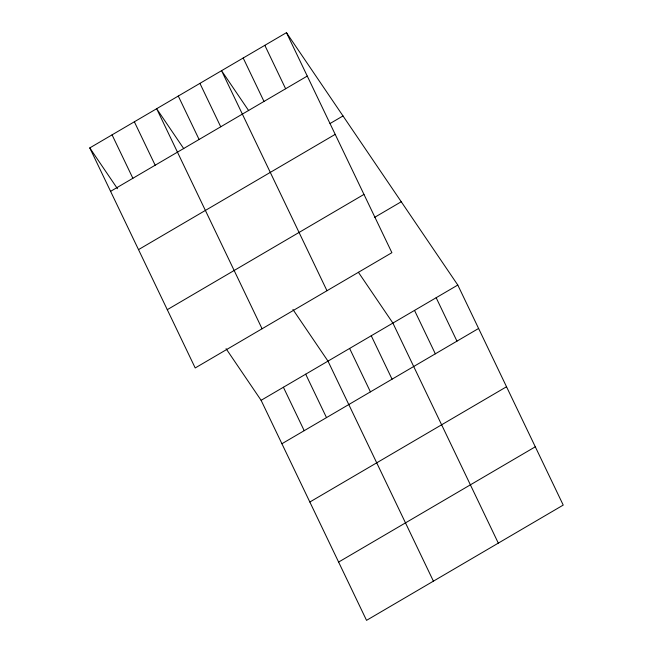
<?xml version="1.0" encoding="UTF-8"?>
<svg xmlns="http://www.w3.org/2000/svg" width="653" height="653" viewBox="0 0 653 653"><rect width="100%" height="100%" fill="white"/><g stroke="black" fill="none" stroke-linecap="round" stroke-linejoin="round"><path stroke-width="0.98" d="M286.463 32.65L391.89 252.687L195.206 367.957L89.779 147.913L286.463 32.65L457.794 285.043L563.221 505.087L366.537 620.35L261.11 400.313L226.06 348.669M110.586 191.345L307.269 76.075M330.018 123.548L343.005 115.94M138.509 249.626L335.193 134.363M167.282 309.677L363.966 194.406M374.43 217.473L401.252 201.753M261.11 400.313L457.794 285.043M281.916 443.738L478.6 328.467M309.84 502.018L506.524 386.756M338.613 562.07L535.297 446.799M248.695 110.667L221.555 70.687L326.982 290.732M358.399 272.277L392.894 323.08L498.312 543.125M183.787 148.704L156.655 108.724L262.073 328.769M292.928 309.481L327.986 361.117L433.412 581.162M89.779 147.913L117.483 188.725M436.163 297.719L456.969 341.152M414.524 310.404L435.331 353.828M264.824 45.326L285.63 88.759M243.194 58.011L264 101.435M371.255 335.764L392.061 379.189M349.616 348.441L370.422 391.865M199.924 83.364L220.73 126.796M178.285 96.048L199.092 139.473M305.694 374.185L326.5 417.61M283.402 387.245L304.208 430.67M134.363 121.793L155.169 165.217M112.071 134.853L132.877 178.277"/></g></svg>
